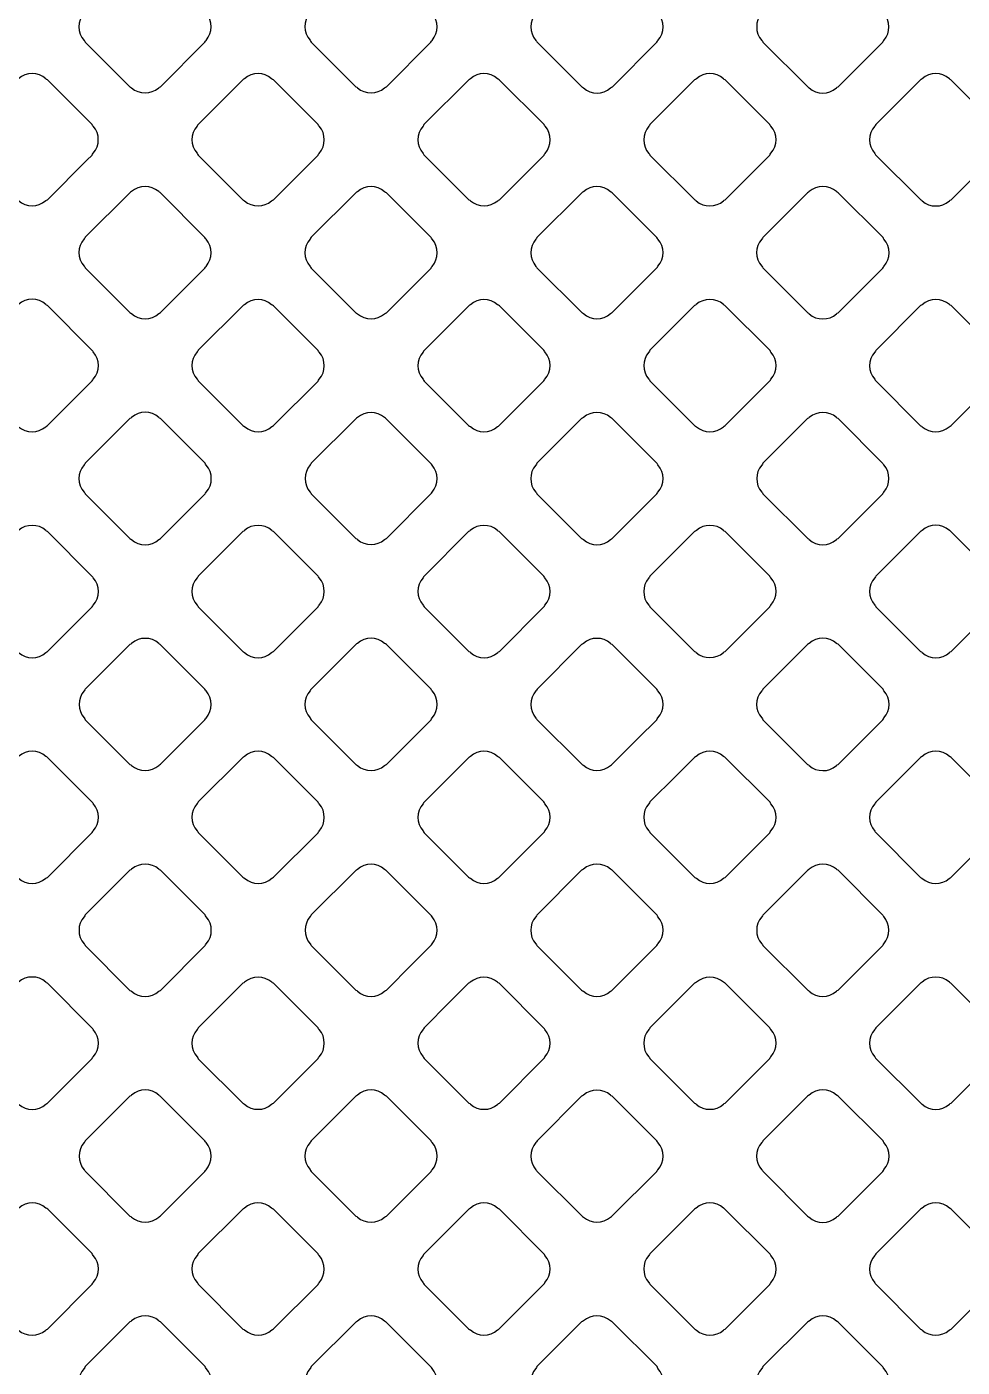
# Model space of a CAD drawing. Extents: x 3811 to 4077, y -444 to -307.
# Drawn here: x 4005.384 to 4006.277, y -391.738 to -390.459 of the extents above; entities that cross this region are included whole.
import ezdxf

# ---------------------------------------------------------------- set-up
doc = ezdxf.new("R2010")
doc.units = 0
doc.layers.add('gbr-dxf', color=7, linetype='Continuous')

msp = doc.modelspace()

# ---------------------------------------------------------------- linework, layer by layer
at = {"layer": 'gbr-dxf', "linetype": 'Continuous'}
for points in [[(4005.4391, -390.472, -0.095756), (4005.4401, -390.4736), (4005.4826, -390.5162, -0.091437), (4005.4842, -390.5171, 0.379731), (4005.5102, -390.5171, -0.096265), (4005.5118, -390.5162), (4005.5544, -390.4735, -0.095916), (4005.5554, -390.4719, 0.379731), (4005.5554, -390.4459, -0.100266), (4005.5544, -390.4442), (4005.5118, -390.4016, -0.087638), (4005.5103, -390.4007, 0.379731), (4005.4844, -390.4007, -0.096265), (4005.4827, -390.4017), (4005.4401, -390.4444, -0.095916), (4005.4391, -390.446, 0.379731)], [(4005.6546, -390.4718, -0.09572), (4005.6556, -390.4735), (4005.6983, -390.5162, -0.091913), (4005.6999, -390.5171, 0.379731), (4005.7258, -390.5171, -0.09572), (4005.7275, -390.5161), (4005.77, -390.4736, -0.096214), (4005.771, -390.4719, 0.379672), (4005.771, -390.446, -0.092052), (4005.7701, -390.4444), (4005.7273, -390.4017, -0.096206), (4005.7257, -390.4007, 0.379214), (4005.6997, -390.4007, -0.095956), (4005.6981, -390.4017), (4005.6556, -390.4442, -0.096266), (4005.6546, -390.4458, 0.379731)], [(4005.8701, -390.4719, -0.086573), (4005.871, -390.4734), (4005.9138, -390.5162, -0.096931), (4005.9155, -390.5172, 0.379045), (4005.9414, -390.5172, -0.096103), (4005.9431, -390.5162), (4005.9856, -390.4736, -0.096266), (4005.9866, -390.472, 0.379731), (4005.9866, -390.446, -0.091558), (4005.9857, -390.4444), (4005.943, -390.4017, -0.096266), (4005.9413, -390.4008, 0.379731), (4005.9154, -390.4008, -0.09572), (4005.9137, -390.4017), (4005.8711, -390.4443, -0.096214), (4005.8701, -390.446, 0.379703)], [(4006.0857, -390.446, 0.379293), (4006.0857, -390.472, -0.087848), (4006.0867, -390.4735), (4006.1295, -390.5163, -0.083134), (4006.1309, -390.5172, 0.379289), (4006.1568, -390.5172, -0.095506), (4006.1584, -390.5162), (4006.2011, -390.4736, -0.095602), (4006.2021, -390.4719, 0.379293), (4006.202, -390.446, -0.083235), (4006.2012, -390.4446), (4006.1584, -390.4018, -0.087862), (4006.1569, -390.4009, 0.379506), (4006.1309, -390.4009, -0.098229), (4006.1292, -390.4018), (4006.0867, -390.4444, -0.095796)], [(4005.3314, -390.5797, -0.087748), (4005.3323, -390.5812), (4005.3751, -390.624, -0.083134), (4005.3765, -390.6248, 0.379731), (4005.4024, -390.6248, -0.096265), (4005.4041, -390.6239), (4005.4417, -390.5862), (4005.4467, -390.5813, -0.095916), (4005.4477, -390.5796, 0.379731), (4005.4477, -390.5537, -0.082756), (4005.4468, -390.5523), (4005.404, -390.5095, -0.087515), (4005.4025, -390.5085, 0.379731), (4005.3765, -390.5085, -0.096265), (4005.3749, -390.5095), (4005.3323, -390.5521, -0.095916), (4005.3314, -390.5537, 0.379731)], [(4005.5468, -390.5796, -0.100032), (4005.5478, -390.5814), (4005.5904, -390.624, -0.095628), (4005.592, -390.6249, 0.379731), (4005.618, -390.6249, -0.096265), (4005.6197, -390.624), (4005.6623, -390.5813, -0.095916), (4005.6633, -390.5797, 0.379731), (4005.6633, -390.5537, -0.096265), (4005.6623, -390.5521), (4005.6197, -390.5095, -0.100054), (4005.618, -390.5085, 0.379731), (4005.592, -390.5085, -0.095756), (4005.5904, -390.5094), (4005.5478, -390.552, -0.096266), (4005.5468, -390.5537, 0.379731)], [(4005.7624, -390.5538, 0.379293), (4005.7624, -390.5797, -0.083235), (4005.7633, -390.5811), (4005.8061, -390.6239, -0.096332), (4005.8077, -390.6249, 0.379289), (4005.8337, -390.6249, -0.095506), (4005.8353, -390.624), (4005.8779, -390.5813, -0.095293), (4005.8789, -390.5797, 0.378161), (4005.8789, -390.5538, -0.08894), (4005.8779, -390.5523), (4005.8351, -390.5094, -0.09082), (4005.8335, -390.5085, 0.378482), (4005.8076, -390.5085, -0.095506), (4005.806, -390.5095), (4005.7633, -390.5521, -0.095602)], [(4005.9779, -390.5798, -0.089644), (4005.9789, -390.5813), (4006.0217, -390.6241, -0.085116), (4006.0231, -390.625, 0.379162), (4006.0491, -390.6249, -0.096103), (4006.0507, -390.624), (4006.0934, -390.5813, -0.095916), (4006.0943, -390.5796, 0.379731), (4006.0943, -390.5537, -0.087549), (4006.0934, -390.5522), (4006.0507, -390.5095, -0.091913), (4006.0492, -390.5085, 0.379731), (4006.0232, -390.5085, -0.09572), (4006.0216, -390.5095), (4005.9789, -390.5521, -0.096314), (4005.978, -390.5538, 0.379982)], [(4006.1934, -390.5537, 0.379293), (4006.1934, -390.5797, -0.087748), (4006.1943, -390.5812), (4006.2373, -390.6241, -0.083134), (4006.2387, -390.625, 0.379289), (4006.2646, -390.625, -0.095506), (4006.2663, -390.624), (4006.3089, -390.5814, -0.095602), (4006.3099, -390.5797, 0.379293), (4006.3099, -390.5538, -0.083235), (4006.309, -390.5524), (4006.266, -390.5095, -0.087978), (4006.2646, -390.5085, 0.379672), (4006.2386, -390.5085, -0.095612), (4006.237, -390.5095), (4006.1944, -390.5521, -0.095602)], [(4005.4391, -390.6874, -0.091558), (4005.44, -390.6889), (4005.4828, -390.7317, -0.087638), (4005.4843, -390.7326, 0.379731), (4005.5103, -390.7326, -0.096265), (4005.5119, -390.7317), (4005.5544, -390.6892, -0.095916), (4005.5554, -390.6875, 0.379731), (4005.5554, -390.6616, -0.096265), (4005.5544, -390.6599), (4005.5116, -390.6171, -0.083076), (4005.5102, -390.6162, 0.379731), (4005.4842, -390.6162, -0.09572), (4005.4826, -390.6172), (4005.4401, -390.6597, -0.096266), (4005.4391, -390.6614, 0.379731)], [(4005.6546, -390.6875, -0.100032), (4005.6556, -390.6892), (4005.6982, -390.7318, -0.096266), (4005.6999, -390.7327, 0.379731), (4005.7258, -390.7327, -0.09572), (4005.7275, -390.7318), (4005.7701, -390.6891, -0.095916), (4005.7711, -390.6875, 0.379731), (4005.7711, -390.6615, -0.096265), (4005.7701, -390.6599), (4005.7275, -390.6173, -0.100054), (4005.7258, -390.6163, 0.379731), (4005.6998, -390.6163, -0.096265), (4005.6982, -390.6173), (4005.6556, -390.6598, -0.096266), (4005.6546, -390.6615, 0.379731)], [(4005.8702, -390.6616, 0.379293), (4005.8702, -390.6875, -0.082756), (4005.8711, -390.6889), (4005.9138, -390.7316, -0.096111), (4005.9154, -390.7326, 0.379321), (4005.9414, -390.7326, -0.095506), (4005.943, -390.7316), (4005.9856, -390.689, -0.095293), (4005.9866, -390.6874, 0.378252), (4005.9866, -390.6615, -0.088275), (4005.9856, -390.66), (4005.9429, -390.6173, -0.09291), (4005.9413, -390.6163, 0.37859), (4005.9154, -390.6163, -0.095719), (4005.9138, -390.6173), (4005.8711, -390.6599, -0.095796)], [(4006.0856, -390.6874, -0.090394), (4006.0866, -390.689), (4006.1295, -390.7319, -0.086295), (4006.1309, -390.7328, 0.379293), (4006.1569, -390.7328, -0.094048), (4006.1585, -390.7318), (4006.2012, -390.6891, -0.096266), (4006.2022, -390.6875, 0.379731), (4006.2022, -390.6615, -0.087314), (4006.2013, -390.66), (4006.1584, -390.6172, -0.091964), (4006.1569, -390.6162, 0.379731), (4006.1309, -390.6162, -0.096265), (4006.1293, -390.6172), (4006.0866, -390.6599, -0.096128), (4006.0856, -390.6615, 0.379155)], [(4005.3312, -390.7952, -0.091558), (4005.3322, -390.7968), (4005.375, -390.8396, -0.087516), (4005.3765, -390.8405, 0.379731), (4005.4024, -390.8405, -0.09572), (4005.4041, -390.8395), (4005.4468, -390.7968, -0.096266), (4005.4478, -390.7952, 0.379731), (4005.4478, -390.7692, -0.087314), (4005.4469, -390.7677), (4005.4041, -390.7249, -0.091913), (4005.4025, -390.7239, 0.379731), (4005.3765, -390.7239, -0.09572), (4005.3749, -390.7249), (4005.3322, -390.7676, -0.096266), (4005.3312, -390.7692, 0.379731)], [(4005.5469, -390.7952, -0.09572), (4005.5479, -390.7968), (4005.5906, -390.8395, -0.091913), (4005.5922, -390.8404, 0.379731), (4005.6181, -390.8404, -0.095865), (4005.6198, -390.8395), (4005.6623, -390.797, -0.095628), (4005.6633, -390.7953, 0.379731), (4005.6633, -390.7694, -0.091745), (4005.6623, -390.7678), (4005.6196, -390.7251, -0.096121), (4005.618, -390.7241, 0.379731), (4005.592, -390.7241, -0.09572), (4005.5904, -390.7251), (4005.5479, -390.7675, -0.096266), (4005.5469, -390.7692, 0.379731)], [(4005.7624, -390.7953, -0.099825), (4005.7634, -390.797), (4005.8059, -390.8395, -0.095958), (4005.8076, -390.8404, 0.379731), (4005.8335, -390.8404, -0.09572), (4005.8352, -390.8395), (4005.8778, -390.7968, -0.096266), (4005.8788, -390.7952, 0.379731), (4005.8788, -390.7692, -0.09572), (4005.8778, -390.7676), (4005.8353, -390.7251, -0.100054), (4005.8336, -390.7241, 0.379731), (4005.8076, -390.7241, -0.096265), (4005.806, -390.7251), (4005.7634, -390.7677, -0.095916), (4005.7624, -390.7693, 0.379731)], [(4005.9779, -390.7693, 0.379214), (4005.9779, -390.7952, -0.087784), (4005.9788, -390.7967), (4006.0218, -390.8396, -0.083134), (4006.0232, -390.8405, 0.379289), (4006.0491, -390.8405, -0.095506), (4006.0507, -390.8395), (4006.0934, -390.7969, -0.097795), (4006.0944, -390.7952, 0.378499), (4006.0944, -390.7693, -0.0827), (4006.0935, -390.7679), (4006.0505, -390.7249, -0.087645), (4006.0491, -390.724, 0.378633), (4006.0231, -390.724, -0.095886), (4006.0215, -390.725), (4005.9789, -390.7676, -0.095602)], [(4006.1934, -390.7953, -0.09082), (4006.1944, -390.7968), (4006.2371, -390.8396, -0.08661), (4006.2386, -390.8405, 0.378984), (4006.2645, -390.8405, -0.096117), (4006.2662, -390.8395), (4006.2739, -390.8318), (4006.3089, -390.7968, -0.096214), (4006.3099, -390.7952, 0.379672), (4006.3099, -390.7692, -0.087343), (4006.309, -390.7677), (4006.2662, -390.725, -0.091703), (4006.2647, -390.724, 0.379293), (4006.2387, -390.7241, -0.096625), (4006.2371, -390.725), (4006.1944, -390.7677, -0.098), (4006.1935, -390.7694, 0.378845)], [(4005.4391, -390.903, -0.09572), (4005.4401, -390.9046), (4005.4828, -390.9473, -0.091913), (4005.4843, -390.9483, 0.379731), (4005.5103, -390.9483, -0.09572), (4005.5119, -390.9473), (4005.5546, -390.9047, -0.096266), (4005.5555, -390.9031, 0.379731), (4005.5555, -390.8771, -0.100032), (4005.5545, -390.8754), (4005.5118, -390.8327, -0.087516), (4005.5103, -390.8317, 0.379731), (4005.4844, -390.8317, -0.09572), (4005.4827, -390.8327), (4005.4401, -390.8754, -0.096266), (4005.4391, -390.877, 0.379731)], [(4005.6548, -390.903, -0.096265), (4005.6557, -390.9046), (4005.6983, -390.9472, -0.091913), (4005.6999, -390.9481, 0.379731), (4005.7258, -390.9481, -0.09572), (4005.7275, -390.9472), (4005.77, -390.9047, -0.096266), (4005.771, -390.903, 0.379731), (4005.771, -390.8771, -0.091558), (4005.77, -390.8755), (4005.7274, -390.8329, -0.095916), (4005.7258, -390.8319, 0.379731), (4005.6998, -390.8319, -0.096265), (4005.6982, -390.8329), (4005.6557, -390.8754, -0.095916), (4005.6548, -390.877, 0.379731)], [(4005.8701, -390.9031, -0.087314), (4005.871, -390.9045), (4005.9137, -390.9472, -0.09979), (4005.9154, -390.9482, 0.379731), (4005.9414, -390.9482, -0.09572), (4005.943, -390.9473), (4005.9856, -390.9046, -0.096266), (4005.9866, -390.903, 0.379731), (4005.9866, -390.877, -0.091558), (4005.9857, -390.8755), (4005.943, -390.8328, -0.096266), (4005.9413, -390.8318, 0.379731), (4005.9154, -390.8318, -0.09572), (4005.9137, -390.8328), (4005.871, -390.8754, -0.096266), (4005.8701, -390.8771, 0.379731)], [(4006.0857, -390.903, -0.087686), (4006.0867, -390.9045), (4006.1295, -390.9473, -0.083651), (4006.1309, -390.9482, 0.379289), (4006.1568, -390.9482, -0.095866), (4006.1584, -390.9472), (4006.2011, -390.9046, -0.098124), (4006.2021, -390.9029, 0.378499), (4006.2021, -390.877, -0.082324), (4006.2012, -390.8756), (4006.1584, -390.8327, -0.086829), (4006.1569, -390.8318, 0.378482), (4006.131, -390.8318, -0.097902), (4006.1293, -390.8328), (4006.0867, -390.8754, -0.098209), (4006.0857, -390.8771, 0.379506)], [(4005.3314, -391.0107, -0.087314), (4005.3323, -391.0122), (4005.3752, -391.0551, -0.083056), (4005.3766, -391.056, 0.379731), (4005.4026, -391.056, -0.09572), (4005.4042, -391.055), (4005.4468, -391.0124, -0.096266), (4005.4478, -391.0108, 0.379731), (4005.4478, -390.9848, -0.082756), (4005.4469, -390.9834), (4005.404, -390.9405, -0.087516), (4005.4025, -390.9396, 0.379731), (4005.3765, -390.9396, -0.09572), (4005.3749, -390.9406), (4005.3323, -390.9831, -0.096266), (4005.3314, -390.9847, 0.379731)], [(4005.5469, -391.0108, -0.099812), (4005.5479, -391.0125), (4005.5904, -391.055, -0.095628), (4005.592, -391.056, 0.379731), (4005.618, -391.056, -0.096265), (4005.6197, -391.055), (4005.6623, -391.0124, -0.095916), (4005.6633, -391.0107, 0.379731), (4005.6633, -390.9847, -0.096265), (4005.6623, -390.9831), (4005.6198, -390.9406, -0.09979), (4005.6181, -390.9396, 0.379731), (4005.5921, -390.9396, -0.09572), (4005.5905, -390.9406), (4005.5479, -390.9832, -0.096266), (4005.5469, -390.9848, 0.379731)], [(4005.7624, -391.0107, -0.09572), (4005.7634, -391.0123), (4005.8061, -391.055, -0.091913), (4005.8077, -391.056, 0.379731), (4005.8337, -391.056, -0.09572), (4005.8353, -391.055), (4005.8778, -391.0125, -0.096266), (4005.8788, -391.0109, 0.379731), (4005.8788, -390.9849, -0.091558), (4005.8778, -390.9833), (4005.8351, -390.9406, -0.096266), (4005.8335, -390.9396, 0.379731), (4005.8075, -390.9396, -0.09572), (4005.8059, -390.9406), (4005.7634, -390.9831, -0.096266), (4005.7624, -390.9847, 0.379731)], [(4005.9779, -391.0109, -0.087248), (4005.9788, -391.0123), (4006.0214, -391.055, -0.099849), (4006.0231, -391.056, 0.379293), (4006.0491, -391.0559, -0.096625), (4006.0507, -391.055), (4006.0933, -391.0123, -0.096627), (4006.0943, -391.0107, 0.379229), (4006.0943, -390.9847, -0.09148), (4006.0934, -390.9832), (4006.0508, -390.9406, -0.095602), (4006.0491, -390.9396, 0.379293), (4006.0232, -390.9396, -0.095956), (4006.0215, -390.9406), (4005.9789, -390.9833, -0.096111), (4005.9779, -390.9849, 0.379321)], [(4006.1935, -391.0107, -0.091745), (4006.1944, -391.0123), (4006.2372, -391.0551, -0.087516), (4006.2387, -391.056, 0.379731), (4006.2647, -391.056, -0.09572), (4006.2663, -391.055), (4006.3088, -391.0125, -0.096214), (4006.3098, -391.0108, 0.379672), (4006.3098, -390.9849, -0.096462), (4006.3089, -390.9832), (4006.266, -390.9404, -0.084029), (4006.2646, -390.9395, 0.379293), (4006.2386, -390.9395, -0.095956), (4006.237, -390.9405), (4006.2055, -390.972), (4006.1944, -390.9831, -0.095935), (4006.1935, -390.9847, 0.379731)], [(4005.4392, -391.1185, -0.091685), (4005.4401, -391.1201), (4005.4828, -391.1628, -0.087297), (4005.4843, -391.1637, 0.379731), (4005.5103, -391.1637, -0.09572), (4005.5119, -391.1627), (4005.5544, -391.1202, -0.096266), (4005.5554, -391.1186, 0.379731), (4005.5554, -391.0926, -0.096248), (4005.5544, -391.091), (4005.5117, -391.0483, -0.083134), (4005.5103, -391.0474, 0.379731), (4005.4844, -391.0474, -0.096265), (4005.4827, -391.0484), (4005.4402, -391.0909, -0.095916), (4005.4392, -391.0925, 0.379731)], [(4005.6546, -391.1185, -0.099825), (4005.6556, -391.1202), (4005.6982, -391.1628, -0.096266), (4005.6999, -391.1638, 0.379731), (4005.7258, -391.1638, -0.09572), (4005.7275, -391.1628), (4005.7701, -391.1202, -0.096266), (4005.7711, -391.1185, 0.379731), (4005.7711, -391.0926, -0.096225), (4005.7701, -391.0909), (4005.7275, -391.0483, -0.100054), (4005.7258, -391.0473, 0.379731), (4005.6998, -391.0473, -0.096265), (4005.6982, -391.0483), (4005.6556, -391.0909, -0.095916), (4005.6546, -391.0925, 0.379731)], [(4005.8702, -391.1186, -0.082756), (4005.8711, -391.12), (4005.9138, -391.1627, -0.096332), (4005.9154, -391.1636, 0.379289), (4005.9414, -391.1637, -0.095778), (4005.943, -391.1627), (4005.9678, -391.1378), (4005.9855, -391.1201, -0.096227), (4005.9865, -391.1185, 0.379324), (4005.9865, -391.0926, -0.087254), (4005.9856, -391.0911), (4005.9429, -391.0484, -0.091364), (4005.9413, -391.0474, 0.379214), (4005.9154, -391.0474, -0.096625), (4005.9137, -391.0484), (4005.8712, -391.091, -0.096266), (4005.8702, -391.0926, 0.379731)], [(4006.0856, -391.1185, -0.091663), (4006.0866, -391.1201), (4006.1294, -391.1629, -0.087638), (4006.1309, -391.1638, 0.379321), (4006.1568, -391.1639, -0.09527), (4006.1584, -391.1629), (4006.2012, -391.1201, -0.095602), (4006.2022, -391.1185, 0.378943), (4006.2022, -391.0925, -0.087343), (4006.2013, -391.0911), (4006.1584, -391.0482, -0.091364), (4006.1569, -391.0473, 0.379293), (4006.1309, -391.0473, -0.095956), (4006.1293, -391.0483), (4006.0866, -391.0909, -0.096266), (4006.0856, -391.0926, 0.379731)], [(4005.3314, -391.2264, -0.091685), (4005.3323, -391.2279), (4005.375, -391.2706, -0.087297), (4005.3765, -391.2715, 0.379731), (4005.4024, -391.2715, -0.09572), (4005.4041, -391.2706), (4005.4468, -391.2278, -0.096266), (4005.4478, -391.2262, 0.379731), (4005.4478, -391.2002, -0.087314), (4005.4469, -391.1987), (4005.4042, -391.1561, -0.091964), (4005.4026, -391.1551, 0.379731), (4005.3766, -391.1551, -0.096265), (4005.375, -391.1561), (4005.3323, -391.1988, -0.095916), (4005.3314, -391.2004, 0.379731)], [(4005.5469, -391.2262, -0.09572), (4005.5479, -391.2278), (4005.5906, -391.2705, -0.091913), (4005.5922, -391.2715, 0.379731), (4005.6181, -391.2715, -0.09572), (4005.6198, -391.2705), (4005.6623, -391.228, -0.096266), (4005.6633, -391.2264, 0.379731), (4005.6633, -391.2004, -0.092139), (4005.6623, -391.1988), (4005.6196, -391.1561, -0.096558), (4005.618, -391.1552, 0.379731), (4005.592, -391.1552, -0.09572), (4005.5904, -391.1561), (4005.5479, -391.1986, -0.096266), (4005.5469, -391.2002, 0.379731)], [(4005.7624, -391.2263, -0.100032), (4005.7634, -391.228), (4005.8059, -391.2705, -0.096266), (4005.8076, -391.2715, 0.379731), (4005.8335, -391.2715, -0.09572), (4005.8352, -391.2705), (4005.8778, -391.2279, -0.096266), (4005.8788, -391.2262, 0.379731), (4005.8788, -391.2003, -0.09572), (4005.8778, -391.1986), (4005.8353, -391.1562, -0.09979), (4005.8336, -391.1552, 0.379731), (4005.8076, -391.1552, -0.09572), (4005.806, -391.1561), (4005.7634, -391.1987, -0.096266), (4005.7624, -391.2003, 0.379731)], [(4005.9779, -391.2262, -0.087748), (4005.9788, -391.2277), (4006.0218, -391.2707, -0.083056), (4006.0232, -391.2715, 0.379731), (4006.0491, -391.2715, -0.09572), (4006.0508, -391.2706), (4006.0934, -391.228, -0.096266), (4006.0943, -391.2263, 0.379731), (4006.0943, -391.2003, -0.083522), (4006.0935, -391.1989), (4006.0505, -391.156, -0.087516), (4006.0491, -391.1551, 0.379731), (4006.0231, -391.1551, -0.09572), (4006.0214, -391.1561), (4006.0038, -391.1738), (4005.9789, -391.1986, -0.095916), (4005.9779, -391.2003, 0.379731)], [(4006.1934, -391.2004, 0.379293), (4006.1934, -391.2264, -0.09185), (4006.1944, -391.2279), (4006.2371, -391.2706, -0.087638), (4006.2385, -391.2715, 0.379289), (4006.2645, -391.2716, -0.095506), (4006.2661, -391.2706), (4006.3089, -391.2278, -0.095602), (4006.3099, -391.2262, 0.379293), (4006.3099, -391.2002, -0.087748), (4006.3089, -391.1987), (4006.2663, -391.1561, -0.092072), (4006.2647, -391.1551, 0.379506), (4006.2387, -391.1551, -0.098229), (4006.2371, -391.1561), (4006.1944, -391.1988, -0.095796)], [(4005.4391, -391.334, -0.09572), (4005.4401, -391.3357), (4005.4828, -391.3784, -0.091913), (4005.4843, -391.3793, 0.379731), (4005.5103, -391.3793, -0.09572), (4005.5119, -391.3784), (4005.5546, -391.3357, -0.096266), (4005.5555, -391.3341, 0.379731), (4005.5555, -391.3081, -0.100032), (4005.5545, -391.3064), (4005.5118, -391.2637, -0.087516), (4005.5103, -391.2628, 0.379731), (4005.4844, -391.2628, -0.09572), (4005.4827, -391.2638), (4005.4401, -391.3064, -0.096266), (4005.4391, -391.3081, 0.379731)], [(4005.6548, -391.334, -0.096265), (4005.6557, -391.3357), (4005.6983, -391.3782, -0.091964), (4005.6999, -391.3792, 0.379731), (4005.7258, -391.3792, -0.096265), (4005.7275, -391.3782), (4005.7522, -391.3535), (4005.77, -391.3357, -0.096266), (4005.771, -391.3341, 0.379731), (4005.771, -391.3081, -0.091558), (4005.77, -391.3065), (4005.7274, -391.264, -0.095916), (4005.7258, -391.263, 0.379731), (4005.6998, -391.263, -0.096265), (4005.6982, -391.264), (4005.6557, -391.3064, -0.095916), (4005.6548, -391.308, 0.379731)], [(4005.8701, -391.3341, -0.087314), (4005.871, -391.3356), (4005.9137, -391.3783, -0.09979), (4005.9154, -391.3793, 0.379731), (4005.9414, -391.3793, -0.09572), (4005.943, -391.3783), (4005.9856, -391.3357, -0.096266), (4005.9866, -391.334, 0.379731), (4005.9866, -391.3081, -0.091558), (4005.9857, -391.3065), (4005.943, -391.2638, -0.096266), (4005.9413, -391.2628, 0.379731), (4005.9154, -391.2628, -0.09572), (4005.9137, -391.2638), (4005.871, -391.3065, -0.096266), (4005.8701, -391.3081, 0.379731)], [(4006.0857, -391.3341, -0.087748), (4006.0867, -391.3355), (4006.1295, -391.3783, -0.083134), (4006.1309, -391.3792, 0.379731), (4006.1568, -391.3792, -0.096265), (4006.1585, -391.3783), (4006.2011, -391.3357, -0.096266), (4006.202, -391.334, 0.379731), (4006.202, -391.308, -0.082756), (4006.2012, -391.3067), (4006.1584, -391.2638, -0.087515), (4006.1569, -391.2629, 0.379731), (4006.1309, -391.2629, -0.096265), (4006.1293, -391.2639), (4006.0867, -391.3065, -0.095916), (4006.0857, -391.3081, 0.379731)], [(4005.3314, -391.4418, -0.087748), (4005.3323, -391.4432), (4005.3752, -391.4862, -0.083076), (4005.3766, -391.4871, 0.379731), (4005.4026, -391.4871, -0.09572), (4005.4042, -391.4861), (4005.4468, -391.4435, -0.096266), (4005.4478, -391.4418, 0.379731), (4005.4478, -391.4159, -0.082756), (4005.4469, -391.4145), (4005.404, -391.3715, -0.087638), (4005.4025, -391.3706, 0.379731), (4005.3765, -391.3706, -0.096265), (4005.3749, -391.3716), (4005.3323, -391.4141, -0.095916), (4005.3314, -391.4158, 0.379731)], [(4005.5469, -391.4418, -0.100032), (4005.5479, -391.4436), (4005.5904, -391.486, -0.096266), (4005.592, -391.487, 0.379731), (4005.618, -391.487, -0.096225), (4005.6197, -391.486), (4005.6623, -391.4434, -0.095916), (4005.6633, -391.4418, 0.379731), (4005.6633, -391.4158, -0.096265), (4005.6623, -391.4141), (4005.6198, -391.3717, -0.100054), (4005.6181, -391.3707, 0.379731), (4005.5921, -391.3707, -0.096265), (4005.5905, -391.3717), (4005.5479, -391.4142, -0.096266), (4005.5469, -391.4159, 0.379731)], [(4005.7624, -391.4417, -0.096157), (4005.7634, -391.4433), (4005.8062, -391.4861, -0.091364), (4005.8077, -391.487, 0.379214), (4005.8337, -391.487, -0.096119), (4005.8353, -391.486), (4005.8778, -391.4435, -0.095958), (4005.8788, -391.4419, 0.379731), (4005.8788, -391.4159, -0.091558), (4005.8778, -391.4144), (4005.8351, -391.3717, -0.096111), (4005.8335, -391.3707, 0.379321), (4005.8075, -391.3707, -0.095506), (4005.8059, -391.3716), (4005.7881, -391.3894), (4005.7634, -391.4141, -0.095935), (4005.7624, -391.4158, 0.379196)], [(4005.9779, -391.4419, -0.087748), (4005.9788, -391.4434), (4006.0214, -391.486, -0.100054), (4006.0231, -391.487, 0.379731), (4006.0491, -391.487, -0.096265), (4006.0507, -391.486), (4006.0933, -391.4434, -0.095916), (4006.0943, -391.4417, 0.379731), (4006.0943, -391.4158, -0.091745), (4006.0934, -391.4142), (4006.0508, -391.3716, -0.095916), (4006.0492, -391.3707, 0.379731), (4006.0232, -391.3707, -0.096265), (4006.0215, -391.3716), (4005.9789, -391.4143, -0.095916), (4005.9779, -391.4159, 0.379731)], [(4006.1934, -391.4418, -0.087314), (4006.1943, -391.4432), (4006.2373, -391.4862, -0.083134), (4006.2387, -391.4871, 0.379321), (4006.2646, -391.4871, -0.09527), (4006.2663, -391.4861), (4006.3089, -391.4435, -0.095935), (4006.3099, -391.4418, 0.379324), (4006.3099, -391.4159, -0.082876), (4006.309, -391.4145), (4006.266, -391.3715, -0.08752), (4006.2646, -391.3706, 0.379214), (4006.2386, -391.3706, -0.095956), (4006.237, -391.3716), (4006.1944, -391.4142, -0.096266), (4006.1934, -391.4158, 0.379731)], [(4005.4392, -391.5496, -0.091745), (4005.4402, -391.5511), (4005.4828, -391.5938, -0.087638), (4005.4843, -391.5947, 0.379731), (4005.5103, -391.5947, -0.096265), (4005.5119, -391.5937), (4005.5544, -391.5513, -0.095916), (4005.5554, -391.5496, 0.379731), (4005.5554, -391.5236, -0.096265), (4005.5544, -391.522), (4005.5117, -391.4793, -0.083134), (4005.5103, -391.4784, 0.379731), (4005.4844, -391.4784, -0.096265), (4005.4827, -391.4794), (4005.4402, -391.5219, -0.095916), (4005.4392, -391.5236, 0.379731)], [(4005.6546, -391.5495, -0.099825), (4005.6556, -391.5512), (4005.6983, -391.5939, -0.095535), (4005.6999, -391.5948, 0.379293), (4005.7258, -391.5948, -0.096119), (4005.7275, -391.5939), (4005.7701, -391.5512, -0.096332), (4005.7711, -391.5496, 0.379321), (4005.7711, -391.5236, -0.095778), (4005.7701, -391.522), (4005.7275, -391.4794, -0.099933), (4005.7258, -391.4784, 0.379293), (4005.6998, -391.4784, -0.09572), (4005.6982, -391.4793), (4005.6556, -391.5219, -0.096214), (4005.6546, -391.5236, 0.379672)], [(4005.8702, -391.5496, -0.082756), (4005.8711, -391.551), (4005.9138, -391.5937, -0.096266), (4005.9154, -391.5947, 0.379731), (4005.9414, -391.5947, -0.09572), (4005.943, -391.5937), (4005.9855, -391.5512, -0.095916), (4005.9865, -391.5496, 0.379731), (4005.9865, -391.5236, -0.087748), (4005.9856, -391.5221), (4005.9429, -391.4794, -0.091964), (4005.9413, -391.4785, 0.379731), (4005.9154, -391.4785, -0.096265), (4005.9137, -391.4794), (4005.8712, -391.522, -0.096121), (4005.8702, -391.5236, 0.379731)], [(4006.0856, -391.5496, -0.091663), (4006.0866, -391.5511), (4006.1294, -391.594, -0.086956), (4006.1309, -391.5949, 0.379731), (4006.1568, -391.5949, -0.095756), (4006.1585, -391.5939), (4006.2012, -391.5512, -0.095628), (4006.2022, -391.5495, 0.379731), (4006.2022, -391.5236, -0.087549), (4006.2013, -391.5221), (4006.1584, -391.4793, -0.091913), (4006.1569, -391.4783, 0.379731), (4006.1309, -391.4783, -0.09572), (4006.1293, -391.4793), (4006.0866, -391.522, -0.096266), (4006.0856, -391.5236, 0.379731)], [(4005.3313, -391.6315, 0.379293), (4005.3314, -391.6574, -0.10047), (4005.3324, -391.6591), (4005.3748, -391.7016, -0.096314), (4005.3765, -391.7026, 0.379672), (4005.4024, -391.7026, -0.096157), (4005.4041, -391.7016), (4005.4468, -391.6588, -0.095796), (4005.4478, -391.6572, 0.379293), (4005.4478, -391.6313, -0.096119), (4005.4468, -391.6296), (4005.4043, -391.5871, -0.100115), (4005.4026, -391.5861, 0.379672), (4005.3767, -391.5861, -0.096157), (4005.375, -391.5871), (4005.3323, -391.6298, -0.095796)], [(4005.5469, -391.6572, -0.095778), (4005.5479, -391.6588), (4005.5906, -391.7016, -0.091364), (4005.5922, -391.7025, 0.379293), (4005.6181, -391.7025, -0.095956), (4005.6198, -391.7015), (4005.6623, -391.659, -0.095796), (4005.6633, -391.6574, 0.379155), (4005.6633, -391.6315, -0.093836), (4005.6623, -391.6299), (4005.6196, -391.5871, -0.095796), (4005.6179, -391.5862, 0.379293), (4005.592, -391.5862, -0.096119), (4005.5904, -391.5872), (4005.5479, -391.6296, -0.095819), (4005.5469, -391.6313, 0.379289)], [(4005.7624, -391.6574, -0.099825), (4005.7634, -391.6591), (4005.8059, -391.7015, -0.095958), (4005.8076, -391.7025, 0.379731), (4005.8335, -391.7025, -0.09572), (4005.8352, -391.7015), (4005.8778, -391.6589, -0.095916), (4005.8788, -391.6573, 0.379731), (4005.8788, -391.6313, -0.096265), (4005.8778, -391.6297), (4005.8353, -391.5872, -0.100054), (4005.8336, -391.5862, 0.379731), (4005.8076, -391.5862, -0.096265), (4005.806, -391.5872), (4005.7634, -391.6297, -0.095916), (4005.7624, -391.6314, 0.379731)], [(4005.9779, -391.6573, -0.087314), (4005.9788, -391.6588), (4006.0218, -391.7017, -0.082892), (4006.0232, -391.7026, 0.379731), (4006.0491, -391.7026, -0.09572), (4006.0508, -391.7016), (4006.0934, -391.659, -0.096266), (4006.0943, -391.6574, 0.379731), (4006.0943, -391.6314, -0.083522), (4006.0935, -391.63), (4006.0505, -391.5871, -0.087516), (4006.0491, -391.5861, 0.379731), (4006.0231, -391.5861, -0.09572), (4006.0214, -391.5871), (4005.9789, -391.6297, -0.096266), (4005.9779, -391.6313, 0.379731)], [(4006.1934, -391.6574, -0.091583), (4006.1944, -391.6589), (4006.2371, -391.7017, -0.086961), (4006.2386, -391.7026, 0.379293), (4006.2645, -391.7026, -0.096625), (4006.2662, -391.7016), (4006.3089, -391.6589, -0.095916), (4006.3099, -391.6572, 0.379731), (4006.3099, -391.6313, -0.087748), (4006.3089, -391.6298), (4006.2663, -391.5871, -0.092233), (4006.2647, -391.5861, 0.379289), (4006.2387, -391.5861, -0.095866), (4006.2371, -391.5871), (4006.1944, -391.6298, -0.095585), (4006.1934, -391.6315, 0.379287)], [(4005.4391, -391.7651, -0.104099), (4005.4401, -391.7668), (4005.4826, -391.8094, -0.101859), (4005.4844, -391.8104, 0.378681), (4005.5103, -391.8104, -0.095886), (4005.5119, -391.8094), (4005.5546, -391.7667, -0.095602), (4005.5556, -391.7651, 0.379293), (4005.5555, -391.7392, -0.107999), (4005.5545, -391.7373), (4005.512, -391.6948, -0.096266), (4005.5103, -391.6938, 0.379731), (4005.4844, -391.6938, -0.09572), (4005.4827, -391.6948), (4005.4401, -391.7375, -0.096023), (4005.4391, -391.7391, 0.379672)], [(4005.6548, -391.7651, -0.096265), (4005.6557, -391.7667), (4005.6983, -391.8093, -0.091964), (4005.6999, -391.8102, 0.379731), (4005.7258, -391.8102, -0.096265), (4005.7275, -391.8092), (4005.77, -391.7667, -0.096266), (4005.771, -391.7651, 0.379731), (4005.771, -391.7391, -0.091558), (4005.77, -391.7376), (4005.7274, -391.695, -0.095916), (4005.7258, -391.694, 0.379731), (4005.6998, -391.694, -0.096265), (4005.6982, -391.695), (4005.6557, -391.7374, -0.095916), (4005.6548, -391.7391, 0.379731)], [(4005.8701, -391.7651, -0.087343), (4005.871, -391.7666), (4005.9137, -391.8093, -0.09979), (4005.9154, -391.8103, 0.379731), (4005.9414, -391.8103, -0.09572), (4005.943, -391.8093), (4005.9856, -391.7667, -0.096266), (4005.9866, -391.7651, 0.379731), (4005.9866, -391.7391, -0.091558), (4005.9857, -391.7375), (4005.943, -391.6948, -0.096121), (4005.9413, -391.6939, 0.379731), (4005.9154, -391.6939, -0.09572), (4005.9137, -391.6948), (4005.871, -391.7375, -0.095628), (4005.8701, -391.7392, 0.379731)], [(4006.0857, -391.7651, -0.089768), (4006.0867, -391.7666), (4006.1295, -391.8094, -0.082483), (4006.1309, -391.8103, 0.379214), (4006.1568, -391.8103, -0.096625), (4006.1585, -391.8093), (4006.2011, -391.7667, -0.095916), (4006.202, -391.7651, 0.379289), (4006.2021, -391.7391, -0.083262), (4006.2012, -391.7377), (4006.1584, -391.6949, -0.089936), (4006.1569, -391.694, 0.379506), (4006.1309, -391.694, -0.096117), (4006.1293, -391.6949), (4006.0867, -391.7375, -0.096227), (4006.0857, -391.7391, 0.379506)]]:
    msp.add_lwpolyline(points, format="xyb", close=True, dxfattribs=at)

doc.saveas('drawing.dxf')
